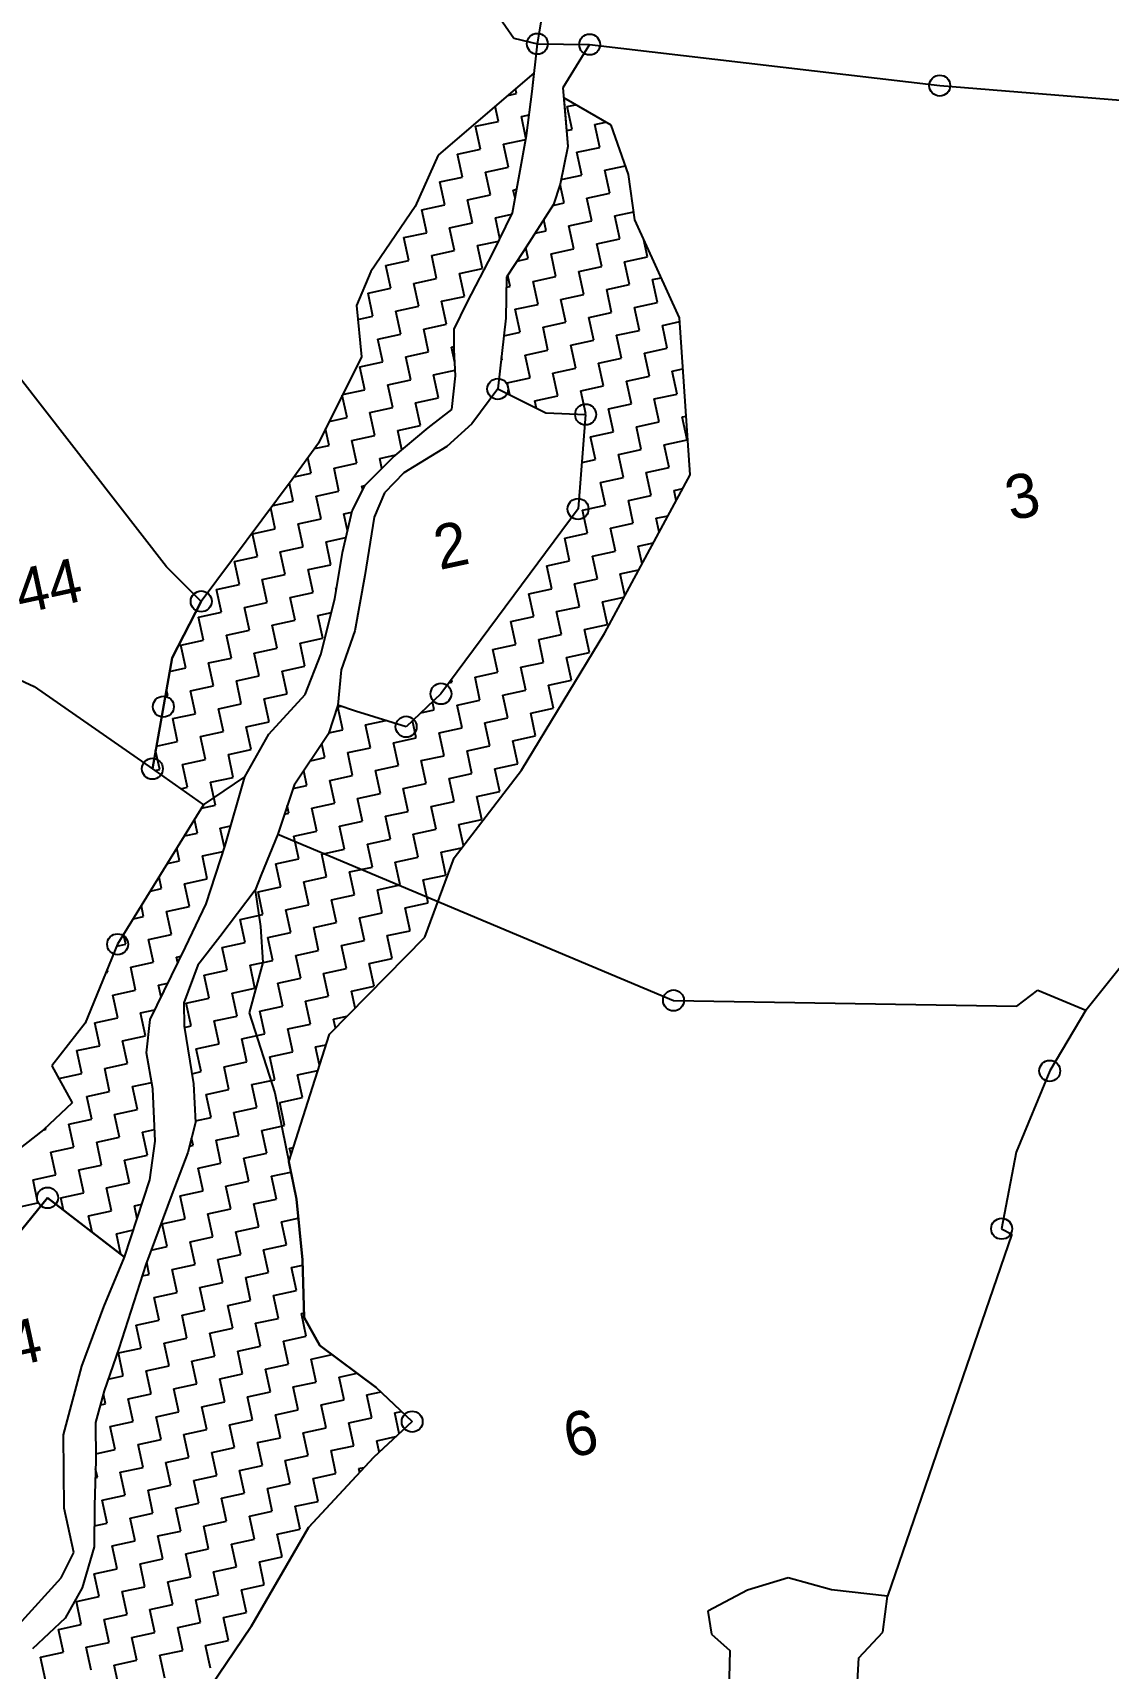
# Model space of a CAD drawing. Header units: metres. Extents: x 328584 to 331613, y 1804654 to 1807240.
# Drawn here: x 329991 to 330419, y 1805164 to 1805815 of the extents above; entities that cross this region are included whole.
import ezdxf

# ---------------------------------------------------------------- set-up
doc = ezdxf.new("R2010")
doc.units = ezdxf.units.M
for name, color, linetype in [('OFF', 1, 'Continuous'), ('POLY_HATCH', 12, 'Continuous'), ('POLY_PARCEL', 6, 'Continuous'), ('POLY_WATER', 4, 'Continuous'), ('TEXT_PARCEL', 7, 'Continuous')]:
    doc.layers.add(name, color=color, linetype=linetype)
doc.styles.add('TEXT_MAP', font='', dxfattribs={"height": 0.5})
doc.styles.get('TEXT_MAP').set_extended_font_data('Kruti Dev 050')

msp = doc.modelspace()

# ---------------------------------------------------------------- linework, layer by layer
for centre in [(330191.82, 1805810.13), (330212.61, 1805809.85), (330351.76, 1805793.52), (330176.08, 1805672.93), (330211, 1805662.79), (330207.99, 1805625.23), (330058.22, 1805588.5), (330043.18, 1805546.65), (330153.52, 1805551.77), (330139.65, 1805538.66), (330038.81, 1805521.97), (330025, 1805452.21), (330245.93, 1805429.89), (330395.46, 1805401.88), (329997.15, 1805351.43), (330376.36, 1805339.15), (330142.07, 1805262.46)]:
    msp.add_circle(centre, 4.16)
at = {"layer": 'OFF'}
msp.add_line((330191.82, 1805810.13), (330212.61, 1805809.85), dxfattribs=at)
at = {"layer": 'POLY_HATCH'}
for p, q in [((330190.58, 1805798.61), (330152.39, 1805765.81)), ((330189.79, 1805791.18), (330190.58, 1805798.61)), ((330187.47, 1805773.71), (330189.79, 1805791.18)), ((330221.19, 1805777.75), (330202.31, 1805788.61)), ((330202.31, 1805788.61), (330203.9, 1805769.33)), ((330228.07, 1805758.13), (330221.19, 1805777.75)), ((330181.93, 1805742.92), (330187.47, 1805773.71)), ((330152.39, 1805765.81), (330143.3, 1805745.47)), ((330203.9, 1805769.33), (330200.9, 1805754.34)), ((330230.63, 1805740.22), (330228.07, 1805758.13)), ((330200.9, 1805754.34), (330198.27, 1805746.29)), ((330143.3, 1805745.47), (330125.59, 1805719.59)), ((330198.27, 1805746.29), (330186.12, 1805727.46)), ((330174.08, 1805726.87), (330181.93, 1805742.92)), ((330248.31, 1805701.18), (330230.63, 1805740.22)), ((330163.94, 1805707.27), (330174.08, 1805726.87)), ((330186.12, 1805727.46), (330179.58, 1805717.32)), ((330125.59, 1805719.59), (330119.92, 1805706.11)), ((330179.58, 1805717.32), (330179.35, 1805701.06)), ((330119.92, 1805706.11), (330121.88, 1805685.71)), ((330158.75, 1805696.74), (330163.94, 1805707.27)), ((330179.35, 1805701.06), (330176.08, 1805672.93)), ((330252.57, 1805638.8), (330248.31, 1805701.18)), ((330158.79, 1805688.48), (330158.75, 1805696.74)), ((330159.28, 1805678.15), (330158.79, 1805688.48)), ((330121.88, 1805685.71), (330104.78, 1805651.39)), ((330157.82, 1805664.78), (330159.28, 1805678.15)), ((330176.08, 1805672.93), (330195.17, 1805663.41)), ((330148.49, 1805657.54), (330157.82, 1805664.78)), ((330195.17, 1805663.41), (330211, 1805662.79)), ((330211, 1805662.79), (330207.99, 1805625.23)), ((330134.48, 1805645.8), (330148.49, 1805657.54)), ((330104.78, 1805651.39), (330094.42, 1805636.9)), ((330123.38, 1805634.7), (330134.48, 1805645.8)), ((330094.42, 1805636.9), (330058.22, 1805588.5)), ((330118.19, 1805624.44), (330123.38, 1805634.7)), ((330218.6, 1805576.05), (330252.57, 1805638.8)), ((330114.35, 1805607.94), (330118.19, 1805624.44)), ((330207.99, 1805625.23), (330153.52, 1805551.77)), ((330111.38, 1805589.46), (330114.35, 1805607.94)), ((330105.71, 1805567.35), (330111.38, 1805589.46)), ((330058.22, 1805588.5), (330046.61, 1805566.07)), ((330185.52, 1805521.42), (330218.6, 1805576.05)), ((330046.61, 1805566.07), (330038.81, 1805521.97)), ((330099.57, 1805551.43), (330105.71, 1805567.35)), ((330085.03, 1805535.75), (330099.57, 1805551.43)), ((330153.52, 1805551.77), (330139.65, 1805538.66)), ((330112.55, 1805547.24), (330108.78, 1805535.83)), ((330119.57, 1805544.93), (330112.55, 1805547.24)), ((330139.65, 1805538.66), (330119.57, 1805544.93)), ((330075.56, 1805518.78), (330085.03, 1805535.75)), ((330108.78, 1805535.83), (330095.1, 1805515.42)), ((330038.81, 1805521.97), (330059.19, 1805507.67)), ((330067.73, 1805491.43), (330075.56, 1805518.78)), ((330158.72, 1805486.6), (330185.52, 1805521.42)), ((330095.1, 1805515.42), (330088.7, 1805495.96)), ((330059.19, 1805507.67), (330025, 1805452.21)), ((330088.7, 1805495.96), (330082.11, 1805479.86)), ((330060.19, 1805468.31), (330067.73, 1805491.43)), ((330147.05, 1805455.07), (330158.72, 1805486.6)), ((330082.11, 1805479.86), (330079.69, 1805473.72)), ((330079.69, 1805473.72), (330065.62, 1805455.1)), ((330051.98, 1805451.02), (330060.19, 1805468.31)), ((330065.62, 1805455.1), (330056.82, 1805443.85)), ((330109.17, 1805416.54), (330147.05, 1805455.07)), ((330025, 1805452.21), (330012.16, 1805420.91)), ((330037.87, 1805422.31), (330051.98, 1805451.02)), ((330056.82, 1805443.85), (330051.31, 1805428.94)), ((330051.31, 1805428.94), (330051.45, 1805419.62)), ((330012.16, 1805420.91), (329998.82, 1805403.94)), ((330036.49, 1805409.07), (330037.87, 1805422.31)), ((330051.45, 1805419.62), (330055.15, 1805396.74)), ((330093.02, 1805365.7), (330109.17, 1805416.54)), ((330039.01, 1805394.69), (330036.49, 1805409.07)), ((329998.82, 1805403.94), (330006.88, 1805389.17)), ((330039.9, 1805374), (330039.01, 1805394.69)), ((330055.15, 1805396.74), (330055.99, 1805381.34)), ((330006.88, 1805389.17), (329995.58, 1805378.48)), ((330055.99, 1805381.34), (330052.94, 1805369.46)), ((329995.58, 1805378.48), (329973.11, 1805360.99)), ((330037.84, 1805358.63), (330039.9, 1805374)), ((330052.94, 1805369.46), (330046.48, 1805352.75)), ((330096.04, 1805350.86), (330093.02, 1805365.7)), ((330027.78, 1805327.81), (330037.84, 1805358.63)), ((329954.8, 1805299.45), (329997.15, 1805351.43)), ((329997.15, 1805351.43), (330027.78, 1805327.81)), ((330046.48, 1805352.75), (330036.26, 1805324.98)), ((330098.48, 1805326.83), (330096.04, 1805350.86)), ((330036.26, 1805324.98), (330025.41, 1805291.47)), ((330099.15, 1805303.81), (330098.48, 1805326.83)), ((330105.31, 1805292.76), (330099.15, 1805303.81)), ((330025.41, 1805291.47), (330019.69, 1805274.65)), ((330127.8, 1805276.07), (330105.31, 1805292.76)), ((330019.69, 1805274.65), (330016.18, 1805262.05)), ((330142.07, 1805262.46), (330127.8, 1805276.07)), ((330016.18, 1805262.05), (330016.29, 1805247.12)), ((330126.78, 1805248.38), (330142.07, 1805262.46)), ((330016.29, 1805247.12), (330015.85, 1805228.95)), ((330100.84, 1805220.44), (330126.78, 1805248.38)), ((330015.85, 1805228.95), (330015.62, 1805212.69)), ((330078.08, 1805181.04), (330100.84, 1805220.44)), ((330015.62, 1805212.69), (330010.85, 1805196.42)), ((330010.85, 1805196.42), (330004.1, 1805184.36)), ((330004.1, 1805184.36), (329991.13, 1805172.2)), ((330058.47, 1805152.02), (330078.08, 1805181.04))]:
    msp.add_line(p, q, dxfattribs=at)
at = {"layer": 'POLY_HATCH', "linetype": 'Continuous'}
for p, q in [((330183.49, 1805790.36), (330183.1, 1805792.18)), ((330176.37, 1805779.3), (330175.07, 1805785.29)), ((330180.13, 1805789.63), (330183.49, 1805790.36)), ((330203.64, 1805785.2), (330206.99, 1805785.92)), ((330205.61, 1805776.1), (330203.64, 1805785.2)), ((330167.27, 1805777.33), (330176.37, 1805779.3)), ((330185.46, 1805781.26), (330188.56, 1805781.93)), ((330187.3, 1805772.77), (330185.46, 1805781.26)), ((330214.7, 1805778.07), (330219.01, 1805779)), ((330216.67, 1805768.98), (330214.7, 1805778.07)), ((330169.24, 1805768.24), (330167.27, 1805777.33)), ((330178.33, 1805770.2), (330187.18, 1805772.12)), ((330203.38, 1805775.62), (330205.61, 1805776.1)), ((330160.15, 1805766.27), (330169.24, 1805768.24)), ((330162.12, 1805757.18), (330160.15, 1805766.27)), ((330180.3, 1805761.11), (330178.33, 1805770.2)), ((330207.58, 1805767.01), (330216.67, 1805768.98)), ((330209.54, 1805757.92), (330207.58, 1805767.01)), ((330171.21, 1805759.14), (330180.3, 1805761.11)), ((330173.17, 1805750.05), (330171.21, 1805759.14)), ((330218.64, 1805759.89), (330226.83, 1805761.66)), ((330220.6, 1805750.79), (330218.64, 1805759.89)), ((330153.02, 1805755.21), (330162.12, 1805757.18)), ((330154.99, 1805746.12), (330153.02, 1805755.21)), ((330182.27, 1805752.02), (330183.62, 1805752.31)), ((330182.98, 1805748.75), (330182.27, 1805752.02)), ((330202.42, 1805746.86), (330200.84, 1805754.16)), ((330201.26, 1805756.13), (330209.54, 1805757.92)), ((330145.9, 1805744.15), (330154.99, 1805746.12)), ((330164.08, 1805748.08), (330173.17, 1805750.05)), ((330166.05, 1805738.99), (330164.08, 1805748.08)), ((330198.03, 1805745.91), (330202.42, 1805746.86)), ((330211.51, 1805748.83), (330220.6, 1805750.79)), ((330213.48, 1805739.73), (330211.51, 1805748.83)), ((330147.86, 1805735.06), (330145.9, 1805744.15)), ((330156.96, 1805737.03), (330166.05, 1805738.99)), ((330175.14, 1805740.96), (330181.66, 1805742.37)), ((330176.93, 1805732.7), (330175.14, 1805740.96)), ((330195.29, 1805735.8), (330194.34, 1805740.2)), ((330204.39, 1805737.77), (330213.48, 1805739.73)), ((330222.57, 1805741.7), (330230.18, 1805743.35)), ((330224.54, 1805732.61), (330222.57, 1805741.7)), ((330138.77, 1805733.09), (330147.86, 1805735.06)), ((330140.74, 1805724), (330138.77, 1805733.09)), ((330158.92, 1805727.93), (330156.96, 1805737.03)), ((330190.89, 1805734.85), (330195.29, 1805735.8)), ((330206.35, 1805728.68), (330204.39, 1805737.77)), ((330215.45, 1805730.64), (330224.54, 1805732.61)), ((330235.6, 1805725.48), (330234.04, 1805732.69)), ((330149.83, 1805725.97), (330158.92, 1805727.93)), ((330151.8, 1805716.87), (330149.83, 1805725.97)), ((330168.02, 1805729.9), (330176.45, 1805731.72)), ((330169.98, 1805720.81), (330168.02, 1805729.9)), ((330188.17, 1805724.74), (330187.21, 1805729.15)), ((330197.26, 1805726.71), (330206.35, 1805728.68)), ((330199.23, 1805717.62), (330197.26, 1805726.71)), ((330217.41, 1805721.55), (330215.45, 1805730.64)), ((330131.65, 1805722.03), (330140.74, 1805724)), ((330133.61, 1805712.94), (330131.65, 1805722.03)), ((330160.89, 1805718.84), (330169.98, 1805720.81)), ((330183.75, 1805723.79), (330188.17, 1805724.74)), ((330208.32, 1805719.58), (330217.41, 1805721.55)), ((330210.29, 1805710.49), (330208.32, 1805719.58)), ((330226.51, 1805723.52), (330235.6, 1805725.48)), ((330228.47, 1805714.42), (330226.51, 1805723.52)), ((330124.52, 1805710.97), (330133.61, 1805712.94)), ((330142.71, 1805714.91), (330151.8, 1805716.87)), ((330144.67, 1805705.81), (330142.71, 1805714.91)), ((330162.86, 1805709.75), (330160.89, 1805718.84)), ((330179.52, 1805713.35), (330181.04, 1805713.68)), ((330181.04, 1805713.68), (330180.09, 1805718.1)), ((330190.14, 1805715.65), (330199.23, 1805717.62)), ((330192.1, 1805706.56), (330190.14, 1805715.65)), ((330219.38, 1805712.46), (330228.47, 1805714.42)), ((330237.57, 1805716.39), (330241.08, 1805717.15)), ((330239.53, 1805707.3), (330237.57, 1805716.39)), ((330126.49, 1805701.88), (330124.52, 1805710.97)), ((330153.77, 1805707.78), (330162.86, 1805709.75)), ((330155.73, 1805698.69), (330153.77, 1805707.78)), ((330183.01, 1805704.59), (330192.1, 1805706.56)), ((330201.19, 1805708.52), (330210.29, 1805710.49)), ((330203.16, 1805699.43), (330201.19, 1805708.52)), ((330221.35, 1805703.36), (330219.38, 1805712.46)), ((330230.44, 1805705.33), (330239.53, 1805707.3)), ((330120.45, 1805700.57), (330126.49, 1805701.88)), ((330135.58, 1805703.85), (330144.67, 1805705.81)), ((330137.55, 1805694.75), (330135.58, 1805703.85)), ((330184.98, 1805695.5), (330183.01, 1805704.59)), ((330212.25, 1805701.4), (330221.35, 1805703.36)), ((330214.22, 1805692.31), (330212.25, 1805701.4)), ((330232.41, 1805696.24), (330230.44, 1805705.33)), ((330241.5, 1805698.21), (330248.41, 1805699.7)), ((330128.45, 1805692.79), (330137.55, 1805694.75)), ((330146.64, 1805696.72), (330155.73, 1805698.69)), ((330148.61, 1805687.63), (330146.64, 1805696.72)), ((330178.54, 1805694.1), (330184.98, 1805695.5)), ((330194.07, 1805697.46), (330203.16, 1805699.43)), ((330196.04, 1805688.37), (330194.07, 1805697.46)), ((330223.31, 1805694.27), (330232.41, 1805696.24)), ((330225.28, 1805685.18), (330223.31, 1805694.27)), ((330243.47, 1805689.11), (330241.5, 1805698.21)), ((330130.42, 1805683.69), (330128.45, 1805692.79)), ((330139.51, 1805685.66), (330148.61, 1805687.63)), ((330157.7, 1805689.6), (330158.78, 1805689.83)), ((330159.03, 1805683.44), (330157.7, 1805689.6)), ((330186.94, 1805686.4), (330196.04, 1805688.37)), ((330205.13, 1805690.34), (330214.22, 1805692.31)), ((330207.1, 1805681.25), (330205.13, 1805690.34)), ((330234.37, 1805687.15), (330243.47, 1805689.11)), ((330236.34, 1805678.05), (330234.37, 1805687.15)), ((330121.33, 1805681.73), (330130.42, 1805683.69)), ((330123.3, 1805672.63), (330121.33, 1805681.73)), ((330141.48, 1805676.57), (330139.51, 1805685.66)), ((330150.57, 1805678.54), (330159.18, 1805680.4)), ((330177.41, 1805684.34), (330177.85, 1805684.44)), ((330177.85, 1805684.44), (330177.57, 1805685.74)), ((330188.91, 1805677.31), (330186.94, 1805686.4)), ((330198, 1805679.28), (330207.1, 1805681.25)), ((330216.19, 1805683.21), (330225.28, 1805685.18)), ((330218.16, 1805674.12), (330216.19, 1805683.21)), ((330245.43, 1805680.02), (330249.69, 1805680.94)), ((330247.4, 1805670.93), (330245.43, 1805680.02)), ((330132.39, 1805674.6), (330141.48, 1805676.57)), ((330134.36, 1805665.51), (330132.39, 1805674.6)), ((330152.54, 1805669.44), (330150.57, 1805678.54)), ((330179.82, 1805675.34), (330188.91, 1805677.31)), ((330180.86, 1805670.55), (330179.82, 1805675.34)), ((330199.97, 1805670.19), (330198, 1805679.28)), ((330209.06, 1805672.15), (330218.16, 1805674.12)), ((330227.25, 1805676.09), (330236.34, 1805678.05)), ((330229.22, 1805666.99), (330227.25, 1805676.09)), ((330116.17, 1805661.58), (330114.26, 1805670.41)), ((330114.41, 1805670.71), (330123.3, 1805672.63)), ((330143.45, 1805667.48), (330152.54, 1805669.44)), ((330145.42, 1805658.38), (330143.45, 1805667.48)), ((330190.88, 1805668.22), (330199.97, 1805670.19)), ((330191.52, 1805665.23), (330190.88, 1805668.22)), ((330211.03, 1805663.06), (330209.06, 1805672.15)), ((330220.12, 1805665.03), (330229.22, 1805666.99)), ((330238.31, 1805668.96), (330247.4, 1805670.93)), ((330240.27, 1805659.87), (330238.31, 1805668.96)), ((330109.09, 1805660.04), (330116.17, 1805661.58)), ((330125.26, 1805663.54), (330134.36, 1805665.51)), ((330127.23, 1805654.45), (330125.26, 1805663.54)), ((330209.97, 1805662.83), (330211.03, 1805663.06)), ((330222.09, 1805655.93), (330220.12, 1805665.03)), ((330249.37, 1805661.84), (330250.97, 1805662.18)), ((330251.33, 1805652.74), (330249.37, 1805661.84)), ((330109.05, 1805650.52), (330107.62, 1805657.1)), ((330118.14, 1805652.48), (330127.23, 1805654.45)), ((330136.32, 1805656.42), (330145.42, 1805658.38)), ((330137.98, 1805648.74), (330136.32, 1805656.42)), ((330213, 1805653.97), (330222.09, 1805655.93)), ((330231.18, 1805657.9), (330240.27, 1805659.87)), ((330233.15, 1805648.81), (330231.18, 1805657.9)), ((330103.26, 1805649.26), (330109.05, 1805650.52)), ((330120.1, 1805643.39), (330118.14, 1805652.48)), ((330214.96, 1805644.88), (330213, 1805653.97)), ((330224.06, 1805646.84), (330233.15, 1805648.81)), ((330242.24, 1805650.78), (330251.33, 1805652.74)), ((330244.21, 1805641.68), (330242.24, 1805650.78)), ((330101.92, 1805639.46), (330100.6, 1805645.55)), ((330111.01, 1805641.42), (330120.1, 1805643.39)), ((330112.98, 1805632.33), (330111.01, 1805641.42)), ((330129.2, 1805645.36), (330135.6, 1805646.74)), ((330130.06, 1805641.38), (330129.2, 1805645.36)), ((330209.47, 1805643.69), (330214.96, 1805644.88)), ((330226.02, 1805637.75), (330224.06, 1805646.84)), ((330235.12, 1805639.72), (330244.21, 1805641.68)), ((330094.79, 1805628.4), (330093.28, 1805635.38)), ((330095.21, 1805638.01), (330101.92, 1805639.46)), ((330122.07, 1805634.3), (330123.31, 1805634.57)), ((330216.93, 1805635.78), (330226.02, 1805637.75)), ((330218.9, 1805626.69), (330216.93, 1805635.78)), ((330237.08, 1805630.62), (330235.12, 1805639.72)), ((330086.76, 1805626.66), (330094.79, 1805628.4)), ((330103.89, 1805630.36), (330112.98, 1805632.33)), ((330105.85, 1805621.27), (330103.89, 1805630.36)), ((330122.4, 1805632.77), (330122.07, 1805634.3)), ((330227.99, 1805628.66), (330237.08, 1805630.62)), ((330229.96, 1805619.56), (330227.99, 1805628.66)), ((330246.18, 1805632.59), (330249.61, 1805633.33)), ((330247.04, 1805628.59), (330246.18, 1805632.59)), ((330087.67, 1805617.34), (330085.9, 1805625.51)), ((330114.95, 1805623.24), (330118.07, 1805623.91)), ((330116.37, 1805616.64), (330114.95, 1805623.24)), ((330209.81, 1805624.72), (330218.9, 1805626.69)), ((330211.77, 1805615.63), (330209.81, 1805624.72)), ((330239.05, 1805621.53), (330243.77, 1805622.55)), ((330240.24, 1805616.03), (330239.05, 1805621.53)), ((330078.58, 1805615.37), (330087.67, 1805617.34)), ((330080.54, 1805606.28), (330078.58, 1805615.37)), ((330096.76, 1805619.3), (330105.85, 1805621.27)), ((330098.73, 1805610.21), (330096.76, 1805619.3)), ((330202.68, 1805613.66), (330211.77, 1805615.63)), ((330220.87, 1805617.6), (330229.96, 1805619.56)), ((330222.83, 1805608.51), (330220.87, 1805617.6)), ((330089.64, 1805608.24), (330098.73, 1805610.21)), ((330107.82, 1805612.18), (330115.73, 1805613.89)), ((330109.79, 1805603.09), (330107.82, 1805612.18)), ((330204.65, 1805604.57), (330202.68, 1805613.66)), ((330213.74, 1805606.54), (330222.83, 1805608.51)), ((330231.92, 1805610.47), (330237.94, 1805611.77)), ((330233.44, 1805603.47), (330231.92, 1805610.47)), ((330071.45, 1805604.31), (330080.54, 1805606.28)), ((330073.42, 1805595.22), (330071.45, 1805604.31)), ((330091.6, 1805599.15), (330089.64, 1805608.24)), ((330100.7, 1805601.12), (330109.79, 1805603.09)), ((330195.55, 1805602.6), (330204.65, 1805604.57)), ((330197.52, 1805593.51), (330195.55, 1805602.6)), ((330215.71, 1805597.45), (330213.74, 1805606.54)), ((330082.51, 1805597.18), (330091.6, 1805599.15)), ((330084.48, 1805588.09), (330082.51, 1805597.18)), ((330102.66, 1805592.03), (330100.7, 1805601.12)), ((330206.61, 1805595.48), (330215.71, 1805597.45)), ((330208.58, 1805586.39), (330206.61, 1805595.48)), ((330224.8, 1805599.41), (330232.1, 1805600.99)), ((330226.64, 1805590.91), (330224.8, 1805599.41)), ((330064.33, 1805593.25), (330073.42, 1805595.22)), ((330066.29, 1805584.16), (330064.33, 1805593.25)), ((330093.57, 1805590.06), (330102.66, 1805592.03)), ((330095.54, 1805580.97), (330093.57, 1805590.06)), ((330111.75, 1805593.99), (330112.12, 1805594.07)), ((330111.96, 1805593.06), (330111.75, 1805593.99)), ((330188.43, 1805591.54), (330197.52, 1805593.51)), ((330190.4, 1805582.45), (330188.43, 1805591.54)), ((330217.67, 1805588.35), (330226.26, 1805590.21)), ((330057.2, 1805582.19), (330066.29, 1805584.16)), ((330075.38, 1805586.13), (330084.48, 1805588.09)), ((330077.35, 1805577.03), (330075.38, 1805586.13)), ((330104.63, 1805582.93), (330110, 1805584.1)), ((330106.6, 1805573.84), (330104.63, 1805582.93)), ((330199.49, 1805584.42), (330208.58, 1805586.39)), ((330201.46, 1805575.33), (330199.49, 1805584.42)), ((330219.64, 1805579.26), (330217.67, 1805588.35)), ((330059.17, 1805573.1), (330057.2, 1805582.19)), ((330068.26, 1805575.07), (330077.35, 1805577.03)), ((330086.44, 1805579), (330095.54, 1805580.97)), ((330088.41, 1805569.91), (330086.44, 1805579)), ((330181.3, 1805580.49), (330190.4, 1805582.45)), ((330183.27, 1805571.39), (330181.3, 1805580.49)), ((330210.55, 1805577.29), (330219.64, 1805579.26)), ((330212.52, 1805568.2), (330210.55, 1805577.29)), ((330050.07, 1805571.13), (330059.17, 1805573.1)), ((330052.04, 1805562.04), (330050.07, 1805571.13)), ((330070.23, 1805565.97), (330068.26, 1805575.07)), ((330079.32, 1805567.94), (330088.41, 1805569.91)), ((330097.5, 1805571.87), (330106.6, 1805573.84)), ((330099.47, 1805562.78), (330097.5, 1805571.87)), ((330174.18, 1805569.43), (330183.27, 1805571.39)), ((330192.36, 1805573.36), (330201.46, 1805575.33)), ((330194.33, 1805564.27), (330192.36, 1805573.36)), ((330061.13, 1805564.01), (330070.23, 1805565.97)), ((330063.1, 1805554.91), (330061.13, 1805564.01)), ((330081.29, 1805558.85), (330079.32, 1805567.94)), ((330176.15, 1805560.33), (330174.18, 1805569.43)), ((330185.24, 1805562.3), (330194.33, 1805564.27)), ((330203.42, 1805566.23), (330212.52, 1805568.2)), ((330205.39, 1805557.14), (330203.42, 1805566.23)), ((330045.65, 1805560.66), (330052.04, 1805562.04)), ((330072.19, 1805556.88), (330081.29, 1805558.85)), ((330074.16, 1805547.79), (330072.19, 1805556.88)), ((330090.38, 1805560.81), (330099.47, 1805562.78)), ((330092.35, 1805551.72), (330090.38, 1805560.81)), ((330157.96, 1805556.4), (330157.73, 1805557.46)), ((330167.05, 1805558.37), (330176.15, 1805560.33)), ((330169.02, 1805549.27), (330167.05, 1805558.37)), ((330187.2, 1805553.21), (330185.24, 1805562.3)), ((330196.3, 1805555.17), (330205.39, 1805557.14)), ((330043.9, 1805550.76), (330044.92, 1805550.98)), ((330044.92, 1805550.98), (330044.38, 1805553.46)), ((330054.01, 1805552.95), (330063.1, 1805554.91)), ((330055.98, 1805543.85), (330054.01, 1805552.95)), ((330083.25, 1805549.76), (330092.35, 1805551.72)), ((330156.75, 1805556.14), (330157.96, 1805556.4)), ((330178.11, 1805551.24), (330187.2, 1805553.21)), ((330180.08, 1805542.15), (330178.11, 1805551.24)), ((330198.26, 1805546.08), (330196.3, 1805555.17)), ((330046.88, 1805541.89), (330055.98, 1805543.85)), ((330065.07, 1805545.82), (330074.16, 1805547.79)), ((330067.03, 1805536.73), (330065.07, 1805545.82)), ((330085.22, 1805540.66), (330083.25, 1805549.76)), ((330112.5, 1805546.56), (330113.78, 1805546.84)), ((330114.46, 1805537.47), (330112.5, 1805546.56)), ((330145.49, 1805544.18), (330150.83, 1805545.34)), ((330150.83, 1805545.34), (330150.13, 1805548.57)), ((330159.93, 1805547.31), (330169.02, 1805549.27)), ((330161.89, 1805538.21), (330159.93, 1805547.31)), ((330189.17, 1805544.12), (330198.26, 1805546.08)), ((330191.14, 1805535.02), (330189.17, 1805544.12)), ((330048.85, 1805532.79), (330046.88, 1805541.89)), ((330076.13, 1805538.7), (330085.22, 1805540.66)), ((330078.09, 1805529.6), (330076.13, 1805538.7)), ((330108.93, 1805536.27), (330114.46, 1805537.47)), ((330123.56, 1805539.44), (330131.6, 1805541.18)), ((330125.52, 1805530.35), (330123.56, 1805539.44)), ((330143.71, 1805534.28), (330142.23, 1805541.1)), ((330152.8, 1805536.25), (330161.89, 1805538.21)), ((330170.99, 1805540.18), (330180.08, 1805542.15)), ((330172.95, 1805531.09), (330170.99, 1805540.18)), ((330040.4, 1805530.97), (330048.85, 1805532.79)), ((330057.94, 1805534.76), (330067.03, 1805536.73)), ((330059.91, 1805525.67), (330057.94, 1805534.76)), ((330107.34, 1805526.41), (330106.15, 1805531.91)), ((330134.62, 1805532.31), (330143.71, 1805534.28)), ((330136.58, 1805523.22), (330134.62, 1805532.31)), ((330154.77, 1805527.15), (330152.8, 1805536.25)), ((330163.86, 1805529.12), (330172.95, 1805531.09)), ((330182.05, 1805533.06), (330191.14, 1805535.02)), ((330184.01, 1805523.96), (330182.05, 1805533.06)), ((330041.72, 1805521.74), (330040.1, 1805529.25)), ((330050.82, 1805523.7), (330059.91, 1805525.67)), ((330069, 1805527.64), (330078.09, 1805529.6)), ((330070.97, 1805518.54), (330069, 1805527.64)), ((330101.64, 1805525.18), (330107.34, 1805526.41)), ((330116.43, 1805528.38), (330125.52, 1805530.35)), ((330118.4, 1805519.29), (330116.43, 1805528.38)), ((330145.68, 1805525.19), (330154.77, 1805527.15)), ((330147.64, 1805516.09), (330145.68, 1805525.19)), ((330165.83, 1805520.03), (330163.86, 1805529.12)), ((330174.92, 1805522), (330184.01, 1805523.96)), ((330039.76, 1805521.31), (330041.72, 1805521.74)), ((330052.78, 1805514.61), (330050.82, 1805523.7)), ((330061.88, 1805516.58), (330070.97, 1805518.54)), ((330100.21, 1805515.35), (330098.95, 1805521.17)), ((330109.31, 1805517.32), (330118.4, 1805519.29)), ((330127.49, 1805521.25), (330136.58, 1805523.22)), ((330129.46, 1805512.16), (330127.49, 1805521.25)), ((330156.74, 1805518.06), (330165.83, 1805520.03)), ((330158.7, 1805508.97), (330156.74, 1805518.06)), ((330176.89, 1805512.9), (330174.92, 1805522)), ((330050.13, 1805514.03), (330052.78, 1805514.61)), ((330063.84, 1805507.48), (330061.88, 1805516.58)), ((330094.68, 1805514.16), (330100.21, 1805515.35)), ((330111.27, 1805508.23), (330109.31, 1805517.32)), ((330120.37, 1805510.19), (330129.46, 1805512.16)), ((330138.55, 1805514.13), (330147.64, 1805516.09)), ((330140.52, 1805505.04), (330138.55, 1805514.13)), ((330167.8, 1805510.94), (330176.89, 1805512.9)), ((330058.34, 1805506.29), (330063.84, 1805507.48)), ((330093.09, 1805504.29), (330092.43, 1805507.32)), ((330102.18, 1805506.26), (330111.27, 1805508.23)), ((330104.15, 1805497.17), (330102.18, 1805506.26)), ((330122.33, 1805501.1), (330120.37, 1805510.19)), ((330131.43, 1805503.07), (330140.52, 1805505.04)), ((330149.61, 1805507), (330158.7, 1805508.97)), ((330151.58, 1805497.91), (330149.61, 1805507)), ((330169.76, 1805501.84), (330167.8, 1805510.94)), ((330056.72, 1805496.42), (330055.56, 1805501.78)), ((330065.81, 1805498.39), (330069.98, 1805499.29)), ((330067.48, 1805490.66), (330065.81, 1805498.39)), ((330091.31, 1805503.91), (330093.09, 1805504.29)), ((330113.24, 1805499.13), (330122.33, 1805501.1)), ((330115.21, 1805490.04), (330113.24, 1805499.13)), ((330133.39, 1805493.98), (330131.43, 1805503.07)), ((330160.67, 1805499.88), (330169.76, 1805501.84)), ((330162.48, 1805491.5), (330160.67, 1805499.88)), ((330051.57, 1805495.31), (330056.72, 1805496.42)), ((330095.06, 1805495.2), (330104.15, 1805497.17)), ((330097.02, 1805486.11), (330095.06, 1805495.2)), ((330124.3, 1805492.01), (330133.39, 1805493.98)), ((330126.27, 1805482.92), (330124.3, 1805492.01)), ((330142.48, 1805495.94), (330151.58, 1805497.91)), ((330144.45, 1805486.85), (330142.48, 1805495.94)), ((330044.8, 1805484.33), (330049.59, 1805485.36)), ((330049.59, 1805485.36), (330048.51, 1805490.35)), ((330058.69, 1805487.33), (330066.98, 1805489.13)), ((330060.65, 1805478.24), (330058.69, 1805487.33)), ((330087.93, 1805484.14), (330097.02, 1805486.11)), ((330106.11, 1805488.07), (330115.21, 1805490.04)), ((330108.08, 1805478.98), (330106.11, 1805488.07)), ((330135.36, 1805484.88), (330144.45, 1805486.85)), ((330153.54, 1805488.82), (330161.79, 1805490.6)), ((330155.51, 1805479.72), (330153.54, 1805488.82)), ((330042.47, 1805474.31), (330041.47, 1805478.92)), ((330089.9, 1805475.05), (330087.93, 1805484.14)), ((330098.99, 1805477.02), (330108.08, 1805478.98)), ((330117.17, 1805480.95), (330126.27, 1805482.92)), ((330119.14, 1805471.86), (330117.17, 1805480.95)), ((330137.33, 1805475.79), (330135.36, 1805484.88)), ((330146.42, 1805477.76), (330155.51, 1805479.72)), ((330038.03, 1805473.35), (330042.47, 1805474.31)), ((330051.56, 1805476.27), (330060.65, 1805478.24)), ((330053.53, 1805467.18), (330051.56, 1805476.27)), ((330080.8, 1805473.08), (330089.9, 1805475.05)), ((330082.77, 1805463.99), (330080.8, 1805473.08)), ((330100.96, 1805467.92), (330098.99, 1805477.02)), ((330128.23, 1805473.82), (330137.33, 1805475.79)), ((330130.2, 1805464.73), (330128.23, 1805473.82)), ((330148.39, 1805468.67), (330146.42, 1805477.76)), ((330035.34, 1805463.25), (330034.42, 1805467.49)), ((330044.43, 1805465.21), (330053.53, 1805467.18)), ((330091.86, 1805465.96), (330100.96, 1805467.92)), ((330093.83, 1805456.86), (330091.86, 1805465.96)), ((330110.05, 1805469.89), (330119.14, 1805471.86)), ((330112.02, 1805460.8), (330110.05, 1805469.89)), ((330139.29, 1805466.7), (330148.39, 1805468.67)), ((330141.26, 1805457.61), (330139.29, 1805466.7)), ((330031.26, 1805462.36), (330035.34, 1805463.25)), ((330046.4, 1805456.12), (330044.43, 1805465.21)), ((330073.68, 1805462.02), (330082.77, 1805463.99)), ((330075.65, 1805452.93), (330073.68, 1805462.02)), ((330102.92, 1805458.83), (330112.02, 1805460.8)), ((330121.11, 1805462.76), (330130.2, 1805464.73)), ((330123.08, 1805453.67), (330121.11, 1805462.76)), ((330028.22, 1805452.19), (330027.38, 1805456.06)), ((330037.31, 1805454.15), (330046.4, 1805456.12)), ((330039.28, 1805445.06), (330037.31, 1805454.15)), ((330066.55, 1805450.96), (330075.65, 1805452.93)), ((330084.74, 1805454.9), (330093.83, 1805456.86)), ((330086.71, 1805445.8), (330084.74, 1805454.9)), ((330104.89, 1805449.74), (330102.92, 1805458.83)), ((330113.98, 1805451.7), (330123.08, 1805453.67)), ((330132.17, 1805455.64), (330141.26, 1805457.61)), ((330134.13, 1805446.55), (330132.17, 1805455.64)), ((330024.68, 1805451.42), (330028.22, 1805452.19)), ((330048.37, 1805447.03), (330050.21, 1805447.43)), ((330048.87, 1805444.7), (330048.37, 1805447.03)), ((330068.52, 1805441.87), (330066.55, 1805450.96)), ((330095.8, 1805447.77), (330104.89, 1805449.74)), ((330097.76, 1805438.68), (330095.8, 1805447.77)), ((330115.95, 1805442.61), (330113.98, 1805451.7)), ((330125.04, 1805444.58), (330134.13, 1805446.55)), ((330020.4, 1805440.98), (330021.09, 1805441.13)), ((330021.09, 1805441.13), (330020.87, 1805442.14)), ((330030.18, 1805443.09), (330039.28, 1805445.06)), ((330032.15, 1805434), (330030.18, 1805443.09)), ((330059.43, 1805439.9), (330068.52, 1805441.87)), ((330061.39, 1805430.81), (330059.43, 1805439.9)), ((330077.61, 1805443.84), (330086.71, 1805445.8)), ((330079.58, 1805434.74), (330077.61, 1805443.84)), ((330106.86, 1805440.64), (330115.95, 1805442.61)), ((330108.82, 1805431.55), (330106.86, 1805440.64)), ((330127.01, 1805435.49), (330125.04, 1805444.58)), ((330023.06, 1805432.03), (330032.15, 1805434)), ((330041.24, 1805435.97), (330044.98, 1805436.78)), ((330042.26, 1805431.24), (330041.24, 1805435.97)), ((330070.49, 1805432.78), (330079.58, 1805434.74)), ((330088.67, 1805436.71), (330097.76, 1805438.68)), ((330090.64, 1805427.62), (330088.67, 1805436.71)), ((330117.92, 1805433.52), (330127.01, 1805435.49)), ((330119.35, 1805426.89), (330117.92, 1805433.52)), ((330025.02, 1805422.94), (330023.06, 1805432.03)), ((330052.3, 1805428.84), (330061.39, 1805430.81)), ((330054.27, 1805419.75), (330052.3, 1805428.84)), ((330072.45, 1805423.68), (330070.49, 1805432.78)), ((330081.55, 1805425.65), (330090.64, 1805427.62)), ((330099.73, 1805429.59), (330108.82, 1805431.55)), ((330101.7, 1805420.49), (330099.73, 1805429.59)), ((330015.93, 1805420.97), (330025.02, 1805422.94)), ((330017.9, 1805411.88), (330015.93, 1805420.97)), ((330034.12, 1805424.91), (330039.75, 1805426.13)), ((330036.08, 1805415.82), (330034.12, 1805424.91)), ((330063.36, 1805421.72), (330072.45, 1805423.68)), ((330065.33, 1805412.62), (330063.36, 1805421.72)), ((330083.51, 1805416.56), (330081.55, 1805425.65)), ((330092.61, 1805418.53), (330101.7, 1805420.49)), ((330110.79, 1805422.46), (330116.13, 1805423.61)), ((330111.55, 1805418.96), (330110.79, 1805422.46)), ((330026.99, 1805413.85), (330036.08, 1805415.82)), ((330028.96, 1805404.76), (330026.99, 1805413.85)), ((330051.53, 1805419.16), (330054.27, 1805419.75)), ((330074.42, 1805414.59), (330083.51, 1805416.56)), ((330076.39, 1805405.5), (330074.42, 1805414.59)), ((330094.57, 1805409.43), (330092.61, 1805418.53)), ((330008.81, 1805409.92), (330017.9, 1805411.88)), ((330010.77, 1805400.82), (330008.81, 1805409.92)), ((330056.24, 1805410.66), (330065.33, 1805412.62)), ((330058.2, 1805401.57), (330056.24, 1805410.66)), ((330085.48, 1805407.47), (330094.57, 1805409.43)), ((330087.45, 1805398.37), (330085.48, 1805407.47)), ((330103.67, 1805411.4), (330107.82, 1805412.3)), ((330105.23, 1805404.15), (330103.67, 1805411.4)), ((330001.68, 1805398.86), (330010.77, 1805400.82)), ((330019.87, 1805402.79), (330028.96, 1805404.76)), ((330021.83, 1805393.7), (330019.87, 1805402.79)), ((330054.5, 1805400.76), (330058.2, 1805401.57)), ((330067.3, 1805403.53), (330076.39, 1805405.5)), ((330069.26, 1805394.44), (330067.3, 1805403.53)), ((330096.54, 1805400.34), (330104.58, 1805402.08)), ((330001.74, 1805398.59), (330001.68, 1805398.86)), ((330030.93, 1805395.66), (330038.55, 1805397.31)), ((330032.89, 1805386.57), (330030.93, 1805395.66)), ((330060.17, 1805392.47), (330069.26, 1805394.44)), ((330078.36, 1805396.41), (330087.45, 1805398.37)), ((330080.32, 1805387.31), (330078.36, 1805396.41)), ((330098.51, 1805391.25), (330096.54, 1805400.34)), ((330012.74, 1805391.73), (330021.83, 1805393.7)), ((330014.71, 1805382.64), (330012.74, 1805391.73)), ((330062.14, 1805383.38), (330060.17, 1805392.47)), ((330089.41, 1805389.28), (330098.51, 1805391.25)), ((330091.38, 1805380.19), (330089.41, 1805389.28)), ((330005.62, 1805380.67), (330014.71, 1805382.64)), ((330023.8, 1805384.6), (330032.89, 1805386.57)), ((330025.77, 1805375.51), (330023.8, 1805384.6)), ((330055.95, 1805382.04), (330062.14, 1805383.38)), ((330071.23, 1805385.35), (330080.32, 1805387.31)), ((330073.2, 1805376.25), (330071.23, 1805385.35)), ((329995.61, 1805378.51), (329996.52, 1805378.7)), ((329996.52, 1805378.7), (329996.4, 1805379.26)), ((330007.58, 1805371.58), (330005.62, 1805380.67)), ((330016.67, 1805373.55), (330025.77, 1805375.51)), ((330034.86, 1805377.48), (330039.7, 1805378.53)), ((330036.83, 1805368.39), (330034.86, 1805377.48)), ((330055.01, 1805372.32), (330054.4, 1805375.14)), ((330064.1, 1805374.29), (330073.2, 1805376.25)), ((330082.29, 1805378.22), (330091.38, 1805380.19)), ((330084.26, 1805369.13), (330082.29, 1805378.22)), ((329998.49, 1805369.61), (330007.58, 1805371.58)), ((330000.46, 1805360.52), (329998.49, 1805369.61)), ((330018.64, 1805364.45), (330016.67, 1805373.55)), ((330027.73, 1805366.42), (330036.83, 1805368.39)), ((330053.6, 1805372.01), (330055.01, 1805372.32)), ((330066.07, 1805365.2), (330064.1, 1805374.29)), ((330075.16, 1805367.16), (330084.26, 1805369.13)), ((330093.35, 1805371.1), (330094.84, 1805371.42)), ((330093.91, 1805368.5), (330093.35, 1805371.1)), ((330009.55, 1805362.49), (330018.64, 1805364.45)), ((330011.52, 1805353.39), (330009.55, 1805362.49)), ((330029.7, 1805357.33), (330027.73, 1805366.42)), ((330056.98, 1805363.23), (330066.07, 1805365.2)), ((330058.95, 1805354.14), (330056.98, 1805363.23)), ((330077.13, 1805358.07), (330075.16, 1805367.16)), ((330086.22, 1805360.04), (330093.84, 1805361.68)), ((329991.36, 1805358.55), (330000.46, 1805360.52)), ((329993.33, 1805349.46), (329991.36, 1805358.55)), ((330020.61, 1805355.36), (330029.7, 1805357.33)), ((330022.58, 1805346.27), (330020.61, 1805355.36)), ((330068.04, 1805356.1), (330077.13, 1805358.07)), ((330070.01, 1805347.01), (330068.04, 1805356.1)), ((330088.19, 1805350.94), (330086.22, 1805360.04)), ((329984.24, 1805347.49), (329993.33, 1805349.46)), ((330002.42, 1805351.43), (330011.52, 1805353.39)), ((330003.48, 1805346.55), (330002.42, 1805351.43)), ((330031.67, 1805348.23), (330034.66, 1805348.88)), ((330049.85, 1805352.17), (330058.95, 1805354.14)), ((330051.82, 1805343.08), (330049.85, 1805352.17)), ((330079.1, 1805348.98), (330088.19, 1805350.94)), ((330081.07, 1805339.88), (330079.1, 1805348.98)), ((330013.48, 1805344.3), (330022.58, 1805346.27)), ((330014.9, 1805337.74), (330013.48, 1805344.3)), ((330032.78, 1805343.11), (330031.67, 1805348.23)), ((330042.73, 1805341.11), (330051.82, 1805343.08)), ((330060.91, 1805345.04), (330070.01, 1805347.01)), ((330062.88, 1805335.95), (330060.91, 1805345.04)), ((330090.16, 1805341.85), (330096.81, 1805343.29)), ((330024.54, 1805337.17), (330031.32, 1805338.64)), ((330026.33, 1805328.93), (330024.54, 1805337.17)), ((330044.69, 1805332.02), (330042.73, 1805341.11)), ((330053.79, 1805333.98), (330062.88, 1805335.95)), ((330071.97, 1805337.92), (330081.07, 1805339.88)), ((330073.94, 1805328.83), (330071.97, 1805337.92)), ((330092.12, 1805332.76), (330090.16, 1805341.85)), ((330038.35, 1805330.64), (330044.69, 1805332.02)), ((330055.75, 1805324.89), (330053.79, 1805333.98)), ((330083.03, 1805330.79), (330092.12, 1805332.76)), ((330085, 1805321.7), (330083.03, 1805330.79)), ((330037.57, 1805320.96), (330036.54, 1805325.73)), ((330046.66, 1805322.92), (330055.75, 1805324.89)), ((330048.63, 1805313.83), (330046.66, 1805322.92)), ((330064.85, 1805326.86), (330073.94, 1805328.83)), ((330066.81, 1805317.77), (330064.85, 1805326.86)), ((330094.09, 1805323.67), (330098.55, 1805324.63)), ((330096.06, 1805314.57), (330094.09, 1805323.67)), ((330034.76, 1805320.35), (330037.57, 1805320.96)), ((330057.72, 1805315.8), (330066.81, 1805317.77)), ((330075.91, 1805319.73), (330085, 1805321.7)), ((330077.87, 1805310.64), (330075.91, 1805319.73)), ((330039.54, 1805311.86), (330048.63, 1805313.83)), ((330041.5, 1805302.77), (330039.54, 1805311.86)), ((330059.69, 1805306.71), (330057.72, 1805315.8)), ((330068.78, 1805308.67), (330077.87, 1805310.64)), ((330086.97, 1805312.61), (330096.06, 1805314.57)), ((330088.93, 1805303.51), (330086.97, 1805312.61)), ((330050.6, 1805304.74), (330059.69, 1805306.71)), ((330052.56, 1805295.65), (330050.6, 1805304.74)), ((330070.75, 1805299.58), (330068.78, 1805308.67)), ((330079.84, 1805301.55), (330088.93, 1805303.51)), ((330098.03, 1805305.48), (330099.09, 1805305.71)), ((330099.99, 1805296.39), (330098.03, 1805305.48)), ((330032.41, 1805300.8), (330041.5, 1805302.77)), ((330034.38, 1805291.71), (330032.41, 1805300.8)), ((330061.66, 1805297.61), (330070.75, 1805299.58)), ((330063.62, 1805288.52), (330061.66, 1805297.61)), ((330081.81, 1805292.45), (330079.84, 1805301.55)), ((330025.29, 1805289.75), (330034.38, 1805291.71)), ((330043.47, 1805293.68), (330052.56, 1805295.65)), ((330045.44, 1805284.59), (330043.47, 1805293.68)), ((330072.72, 1805290.49), (330081.81, 1805292.45)), ((330074.68, 1805281.4), (330072.72, 1805290.49)), ((330090.9, 1805294.42), (330099.99, 1805296.39)), ((330092.87, 1805285.33), (330090.9, 1805294.42)), ((330027.25, 1805280.65), (330025.29, 1805289.75)), ((330036.35, 1805282.62), (330045.44, 1805284.59)), ((330054.53, 1805286.55), (330063.62, 1805288.52)), ((330056.5, 1805277.46), (330054.53, 1805286.55)), ((330083.77, 1805283.36), (330092.87, 1805285.33)), ((330101.96, 1805287.3), (330110.26, 1805289.09)), ((330103.93, 1805278.2), (330101.96, 1805287.3)), ((330021.29, 1805279.36), (330027.25, 1805280.65)), ((330038.31, 1805273.53), (330036.35, 1805282.62)), ((330047.4, 1805275.49), (330056.5, 1805277.46)), ((330065.59, 1805279.43), (330074.68, 1805281.4)), ((330067.56, 1805270.34), (330065.59, 1805279.43)), ((330085.74, 1805274.27), (330083.77, 1805283.36)), ((330094.83, 1805276.24), (330103.93, 1805278.2)), ((330113.02, 1805280.17), (330120.19, 1805281.72)), ((330114.99, 1805271.08), (330113.02, 1805280.17)), ((330020.13, 1805269.59), (330019.32, 1805273.32)), ((330029.22, 1805271.56), (330038.31, 1805273.53)), ((330031.19, 1805262.47), (330029.22, 1805271.56)), ((330049.37, 1805266.4), (330047.4, 1805275.49)), ((330076.65, 1805272.3), (330085.74, 1805274.27)), ((330078.62, 1805263.21), (330076.65, 1805272.3)), ((330096.8, 1805267.14), (330094.83, 1805276.24)), ((330105.89, 1805269.11), (330114.99, 1805271.08)), ((330124.08, 1805273.05), (330129.7, 1805274.26)), ((330126.05, 1805263.95), (330124.08, 1805273.05)), ((330018.16, 1805269.17), (330020.13, 1805269.59)), ((330040.28, 1805264.43), (330049.37, 1805266.4)), ((330042.25, 1805255.34), (330040.28, 1805264.43)), ((330058.46, 1805268.37), (330067.56, 1805270.34)), ((330060.43, 1805259.28), (330058.46, 1805268.37)), ((330087.71, 1805265.18), (330096.8, 1805267.14)), ((330089.68, 1805256.08), (330087.71, 1805265.18)), ((330107.86, 1805260.02), (330105.89, 1805269.11)), ((330116.95, 1805261.99), (330126.05, 1805263.95)), ((330135.14, 1805265.92), (330137.84, 1805266.5)), ((330136.91, 1805257.71), (330135.14, 1805265.92)), ((330022.09, 1805260.5), (330031.19, 1805262.47)), ((330024.06, 1805251.41), (330022.09, 1805260.5)), ((330051.34, 1805257.31), (330060.43, 1805259.28)), ((330069.52, 1805261.24), (330078.62, 1805263.21)), ((330071.49, 1805252.15), (330069.52, 1805261.24)), ((330098.77, 1805258.05), (330107.86, 1805260.02)), ((330100.74, 1805248.96), (330098.77, 1805258.05)), ((330118.92, 1805252.89), (330116.95, 1805261.99)), ((330016.27, 1805249.72), (330024.06, 1805251.41)), ((330033.15, 1805253.38), (330042.25, 1805255.34)), ((330035.12, 1805244.28), (330033.15, 1805253.38)), ((330053.31, 1805248.22), (330051.34, 1805257.31)), ((330062.4, 1805250.18), (330071.49, 1805252.15)), ((330080.58, 1805254.12), (330089.68, 1805256.08)), ((330082.55, 1805245.03), (330080.58, 1805254.12)), ((330109.83, 1805250.93), (330118.92, 1805252.89)), ((330111.79, 1805241.83), (330109.83, 1805250.93)), ((330128.01, 1805254.86), (330135.6, 1805256.5)), ((330128.98, 1805250.4), (330128.01, 1805254.86)), ((330044.21, 1805246.25), (330053.31, 1805248.22)), ((330046.18, 1805237.16), (330044.21, 1805246.25)), ((330064.37, 1805241.09), (330062.4, 1805250.18)), ((330073.46, 1805243.06), (330082.55, 1805245.03)), ((330091.64, 1805246.99), (330100.74, 1805248.96)), ((330093.61, 1805237.9), (330091.64, 1805246.99)), ((330016.12, 1805240.17), (330016.94, 1805240.35)), ((330016.94, 1805240.35), (330016.21, 1805243.72)), ((330026.03, 1805242.32), (330035.12, 1805244.28)), ((330028, 1805233.22), (330026.03, 1805242.32)), ((330055.27, 1805239.12), (330064.37, 1805241.09)), ((330057.24, 1805230.03), (330055.27, 1805239.12)), ((330075.42, 1805233.97), (330073.46, 1805243.06)), ((330084.52, 1805235.93), (330093.61, 1805237.9)), ((330102.7, 1805239.87), (330111.79, 1805241.83)), ((330104.67, 1805230.77), (330102.7, 1805239.87)), ((330120.89, 1805243.8), (330122.94, 1805244.25)), ((330121.2, 1805242.37), (330120.89, 1805243.8)), ((330018.9, 1805231.26), (330028, 1805233.22)), ((330037.09, 1805235.19), (330046.18, 1805237.16)), ((330039.05, 1805226.1), (330037.09, 1805235.19)), ((330066.33, 1805232), (330075.42, 1805233.97)), ((330068.3, 1805222.91), (330066.33, 1805232)), ((330086.48, 1805226.84), (330084.52, 1805235.93)), ((330020.87, 1805222.16), (330018.9, 1805231.26)), ((330029.96, 1805224.13), (330039.05, 1805226.1)), ((330048.15, 1805228.06), (330057.24, 1805230.03)), ((330050.11, 1805218.97), (330048.15, 1805228.06)), ((330077.39, 1805224.87), (330086.48, 1805226.84)), ((330095.58, 1805228.81), (330104.67, 1805230.77)), ((330097.54, 1805219.71), (330095.58, 1805228.81)), ((330015.74, 1805221.05), (330020.87, 1805222.16)), ((330031.93, 1805215.04), (330029.96, 1805224.13)), ((330041.02, 1805217.01), (330050.11, 1805218.97)), ((330059.21, 1805220.94), (330068.3, 1805222.91)), ((330061.17, 1805211.85), (330059.21, 1805220.94)), ((330079.36, 1805215.78), (330077.39, 1805224.87)), ((330088.45, 1805217.75), (330097.54, 1805219.71)), ((330022.84, 1805213.07), (330031.93, 1805215.04)), ((330024.8, 1805203.98), (330022.84, 1805213.07)), ((330042.99, 1805207.91), (330041.02, 1805217.01)), ((330070.27, 1805213.81), (330079.36, 1805215.78)), ((330072.23, 1805204.72), (330070.27, 1805213.81)), ((330090.42, 1805208.66), (330088.45, 1805217.75)), ((330033.9, 1805205.95), (330042.99, 1805207.91)), ((330035.86, 1805196.85), (330033.9, 1805205.95)), ((330052.08, 1805209.88), (330061.17, 1805211.85)), ((330054.05, 1805200.79), (330052.08, 1805209.88)), ((330081.33, 1805206.69), (330090.42, 1805208.66)), ((330083.29, 1805197.6), (330081.33, 1805206.69)), ((330015.71, 1805202.01), (330024.8, 1805203.98)), ((330017.68, 1805192.92), (330015.71, 1805202.01)), ((330044.96, 1805198.82), (330054.05, 1805200.79)), ((330063.14, 1805202.75), (330072.23, 1805204.72)), ((330065.11, 1805193.66), (330063.14, 1805202.75)), ((330008.59, 1805190.95), (330017.68, 1805192.92)), ((330026.77, 1805194.89), (330035.86, 1805196.85)), ((330028.74, 1805185.79), (330026.77, 1805194.89)), ((330046.92, 1805189.73), (330044.96, 1805198.82)), ((330056.02, 1805191.69), (330065.11, 1805193.66)), ((330074.2, 1805195.63), (330083.29, 1805197.6)), ((330076.17, 1805186.54), (330074.2, 1805195.63)), ((330010.55, 1805181.86), (330008.59, 1805190.95)), ((330037.83, 1805187.76), (330046.92, 1805189.73)), ((330039.8, 1805178.67), (330037.83, 1805187.76)), ((330057.98, 1805182.6), (330056.02, 1805191.69)), ((330067.07, 1805184.57), (330076.17, 1805186.54)), ((330001.46, 1805179.89), (330010.55, 1805181.86)), ((330003.43, 1805170.8), (330001.46, 1805179.89)), ((330019.65, 1805183.83), (330028.74, 1805185.79)), ((330021.61, 1805174.73), (330019.65, 1805183.83)), ((330048.89, 1805180.64), (330057.98, 1805182.6)), ((330050.86, 1805171.54), (330048.89, 1805180.64)), ((330069.04, 1805175.48), (330067.07, 1805184.57)), ((330012.52, 1805172.77), (330021.61, 1805174.73)), ((330030.7, 1805176.7), (330039.8, 1805178.67)), ((330032.67, 1805167.61), (330030.7, 1805176.7)), ((330059.95, 1805173.51), (330069.04, 1805175.48)), ((330061.92, 1805164.42), (330059.95, 1805173.51)), ((329994.33, 1805168.83), (330003.43, 1805170.8)), ((329996.3, 1805159.74), (329994.33, 1805168.83)), ((330014.49, 1805163.67), (330012.52, 1805172.77)), ((330023.58, 1805165.64), (330032.67, 1805167.61)), ((330041.76, 1805169.58), (330050.86, 1805171.54)), ((330043.73, 1805160.48), (330041.76, 1805169.58)), ((330025.55, 1805156.55), (330023.58, 1805165.64))]:
    msp.add_line(p, q, dxfattribs=at)
at = {"layer": 'POLY_PARCEL'}
for p, q in [((330191.82, 1805810.13), (330201.63, 1805868.18)), ((330172.54, 1805826.75), (330182.47, 1805812.4)), ((330182.47, 1805812.4), (330191.82, 1805810.13)), ((330212.61, 1805809.85), (330351.76, 1805793.52)), ((330351.76, 1805793.52), (330477.74, 1805783.25)), ((330044.38, 1805602.2), (329985.5, 1805678.21)), ((330176.08, 1805672.93), (330195.17, 1805663.41)), ((330195.17, 1805663.41), (330211, 1805662.79)), ((330211, 1805662.79), (330207.99, 1805625.23)), ((330207.99, 1805625.23), (330153.52, 1805551.77)), ((330058.22, 1805588.5), (330044.38, 1805602.2)), ((330046.61, 1805566.07), (330058.22, 1805588.5)), ((330038.81, 1805521.97), (330046.61, 1805566.07)), ((329976.48, 1805561.72), (329991.87, 1805554.66)), ((329991.87, 1805554.66), (330038.81, 1805521.97)), ((330153.52, 1805551.77), (330139.65, 1805538.66)), ((330119.57, 1805544.93), (330112.55, 1805547.24)), ((330139.65, 1805538.66), (330119.57, 1805544.93)), ((330038.81, 1805521.97), (330059.19, 1805507.67)), ((330059.19, 1805507.67), (330075.56, 1805518.78)), ((330059.19, 1805507.67), (330025, 1805452.21)), ((330088.7, 1805495.96), (330245.93, 1805429.89)), ((330079.69, 1805473.72), (330081.76, 1805459.27)), ((330081.76, 1805459.27), (330082.7, 1805444.93)), ((330025, 1805452.21), (330012.16, 1805420.91)), ((330082.7, 1805444.93), (330077.32, 1805424.92)), ((330409.83, 1805426.06), (330425.19, 1805445.25)), ((330382.35, 1805427.65), (330390.78, 1805433.99)), ((330390.78, 1805433.99), (330409.83, 1805426.06)), ((330245.93, 1805429.89), (330382.35, 1805427.65)), ((330012.16, 1805420.91), (329998.82, 1805403.94)), ((330077.32, 1805424.92), (330087.43, 1805393.16)), ((330409.83, 1805426.06), (330395.46, 1805401.88)), ((329998.82, 1805403.94), (330006.88, 1805389.17)), ((330395.46, 1805401.88), (330382.09, 1805369.62)), ((330006.88, 1805389.17), (329995.58, 1805378.48)), ((330087.43, 1805393.16), (330096.04, 1805350.86)), ((329995.58, 1805378.48), (329973.11, 1805360.99)), ((330382.09, 1805369.62), (330376.36, 1805339.15)), ((329997.15, 1805351.43), (329954.8, 1805299.45)), ((330027.78, 1805327.81), (329997.15, 1805351.43)), ((330096.04, 1805350.86), (330098.48, 1805326.83)), ((330380.38, 1805336.98), (330331.04, 1805193.11)), ((330376.36, 1805339.15), (330380.38, 1805336.98)), ((330098.48, 1805326.83), (330099.15, 1805303.81)), ((330099.15, 1805303.81), (330105.31, 1805292.76)), ((330105.31, 1805292.76), (330127.8, 1805276.07)), ((330127.8, 1805276.07), (330142.07, 1805262.46)), ((330142.07, 1805262.46), (330126.78, 1805248.38)), ((330126.78, 1805248.38), (330100.84, 1805220.44)), ((330100.84, 1805220.44), (330078.08, 1805181.04)), ((330291.45, 1805200.37), (330275.33, 1805195.52)), ((330308.77, 1805195.54), (330291.45, 1805200.37)), ((330275.33, 1805195.52), (330259.52, 1805187.14)), ((330331.04, 1805193.11), (330308.77, 1805195.54)), ((330329.12, 1805178.81), (330331.04, 1805193.11)), ((330259.52, 1805187.14), (330261.05, 1805177.99)), ((330078.08, 1805181.04), (330058.47, 1805152.02)), ((330261.05, 1805177.99), (330268.34, 1805171.44)), ((330319.57, 1805168.62), (330329.12, 1805178.81)), ((330268.34, 1805171.44), (330267.82, 1805148.76)), ((330318.23, 1805143.51), (330319.57, 1805168.62))]:
    msp.add_line(p, q, dxfattribs=at)
at = {"layer": 'POLY_WATER'}
for p, q in [((330189.79, 1805791.18), (330191.82, 1805810.13)), ((330212.61, 1805809.85), (330201.99, 1805792.6)), ((330187.47, 1805773.71), (330189.79, 1805791.18)), ((330201.99, 1805792.6), (330203.9, 1805769.33)), ((330181.93, 1805742.92), (330187.47, 1805773.71)), ((330203.9, 1805769.33), (330200.9, 1805754.34)), ((330200.9, 1805754.34), (330198.27, 1805746.29)), ((330198.27, 1805746.29), (330186.12, 1805727.46)), ((330174.08, 1805726.87), (330181.93, 1805742.92)), ((330163.94, 1805707.27), (330174.08, 1805726.87)), ((330186.12, 1805727.46), (330179.58, 1805717.32)), ((330179.58, 1805717.32), (330179.35, 1805701.06)), ((330158.75, 1805696.74), (330163.94, 1805707.27)), ((330179.35, 1805701.06), (330176.08, 1805672.93)), ((330158.79, 1805688.48), (330158.75, 1805696.74)), ((330159.28, 1805678.15), (330158.79, 1805688.48)), ((330157.82, 1805664.78), (330159.28, 1805678.15)), ((330176.08, 1805672.93), (330165.74, 1805659.1)), ((330148.49, 1805657.54), (330157.82, 1805664.78)), ((330134.48, 1805645.8), (330148.49, 1805657.54)), ((330165.74, 1805659.1), (330155.83, 1805650.1)), ((330155.83, 1805650.1), (330138.76, 1805639.55)), ((330123.38, 1805634.7), (330134.48, 1805645.8)), ((330118.19, 1805624.44), (330123.38, 1805634.7)), ((330138.76, 1805639.55), (330131.11, 1805631.66)), ((330131.11, 1805631.66), (330126.95, 1805622.04)), ((330114.35, 1805607.94), (330118.19, 1805624.44)), ((330126.95, 1805622.04), (330123.24, 1805598.79)), ((330111.38, 1805589.46), (330114.35, 1805607.94)), ((330123.24, 1805598.79), (330119.28, 1805576.74)), ((330105.71, 1805567.35), (330111.38, 1805589.46)), ((330119.28, 1805576.74), (330113.89, 1805561.24)), ((330099.57, 1805551.43), (330105.71, 1805567.35)), ((330113.89, 1805561.24), (330112.55, 1805547.24)), ((330085.03, 1805535.75), (330099.57, 1805551.43)), ((330112.55, 1805547.24), (330108.78, 1805535.83)), ((330075.56, 1805518.78), (330085.03, 1805535.75)), ((330108.78, 1805535.83), (330095.1, 1805515.42)), ((330067.73, 1805491.43), (330075.56, 1805518.78)), ((330095.1, 1805515.42), (330088.7, 1805495.96)), ((330088.7, 1805495.96), (330082.11, 1805479.86)), ((330060.19, 1805468.31), (330067.73, 1805491.43)), ((330082.11, 1805479.86), (330079.69, 1805473.72)), ((330079.69, 1805473.72), (330065.62, 1805455.1)), ((330051.98, 1805451.02), (330060.19, 1805468.31)), ((330065.62, 1805455.1), (330056.82, 1805443.85)), ((330037.87, 1805422.31), (330051.98, 1805451.02)), ((330056.82, 1805443.85), (330051.31, 1805428.94)), ((330051.31, 1805428.94), (330051.45, 1805419.62)), ((330036.49, 1805409.07), (330037.87, 1805422.31)), ((330051.45, 1805419.62), (330055.15, 1805396.74)), ((330039.01, 1805394.69), (330036.49, 1805409.07)), ((330039.9, 1805374), (330039.01, 1805394.69)), ((330055.15, 1805396.74), (330055.99, 1805381.34)), ((330055.99, 1805381.34), (330052.94, 1805369.46)), ((330037.84, 1805358.63), (330039.9, 1805374)), ((330052.94, 1805369.46), (330046.48, 1805352.75)), ((330027.78, 1805327.81), (330037.84, 1805358.63)), ((330046.48, 1805352.75), (330036.26, 1805324.98)), ((330019.49, 1805308.11), (330027.78, 1805327.81)), ((330036.26, 1805324.98), (330025.41, 1805291.47)), ((330010.72, 1805284.45), (330019.49, 1805308.11)), ((330025.41, 1805291.47), (330019.69, 1805274.65)), ((330003.46, 1805257.22), (330010.72, 1805284.45)), ((330019.69, 1805274.65), (330016.18, 1805262.05)), ((330016.18, 1805262.05), (330016.29, 1805247.12)), ((330003.8, 1805228.05), (330003.46, 1805257.22)), ((330016.29, 1805247.12), (330015.85, 1805228.95)), ((330007.62, 1805210.38), (330003.8, 1805228.05)), ((330015.85, 1805228.95), (330015.62, 1805212.69)), ((330015.62, 1805212.69), (330010.85, 1805196.42)), ((330002.62, 1805200.35), (330007.62, 1805210.38)), ((329985.73, 1805181.77), (330002.62, 1805200.35)), ((330010.85, 1805196.42), (330004.1, 1805184.36)), ((330004.1, 1805184.36), (329991.13, 1805172.2))]:
    msp.add_line(p, q, dxfattribs=at)

# ---------------------------------------------------------------- texts
at = {"layer": 'TEXT_PARCEL', "style": 'TEXT_MAP'}
for s, p in [('3', (330380, 1805620.48)), ('2', (330152.92, 1805600.93)), ('44', (329986.46, 1805583.4)), ('14', (329970.48, 1805281.46)), ('6', (330204.42, 1805247.9))]:
    msp.add_text(s, height=17.58, rotation=12.20696, dxfattribs=at).set_placement(p)

doc.saveas('drawing.dxf')
